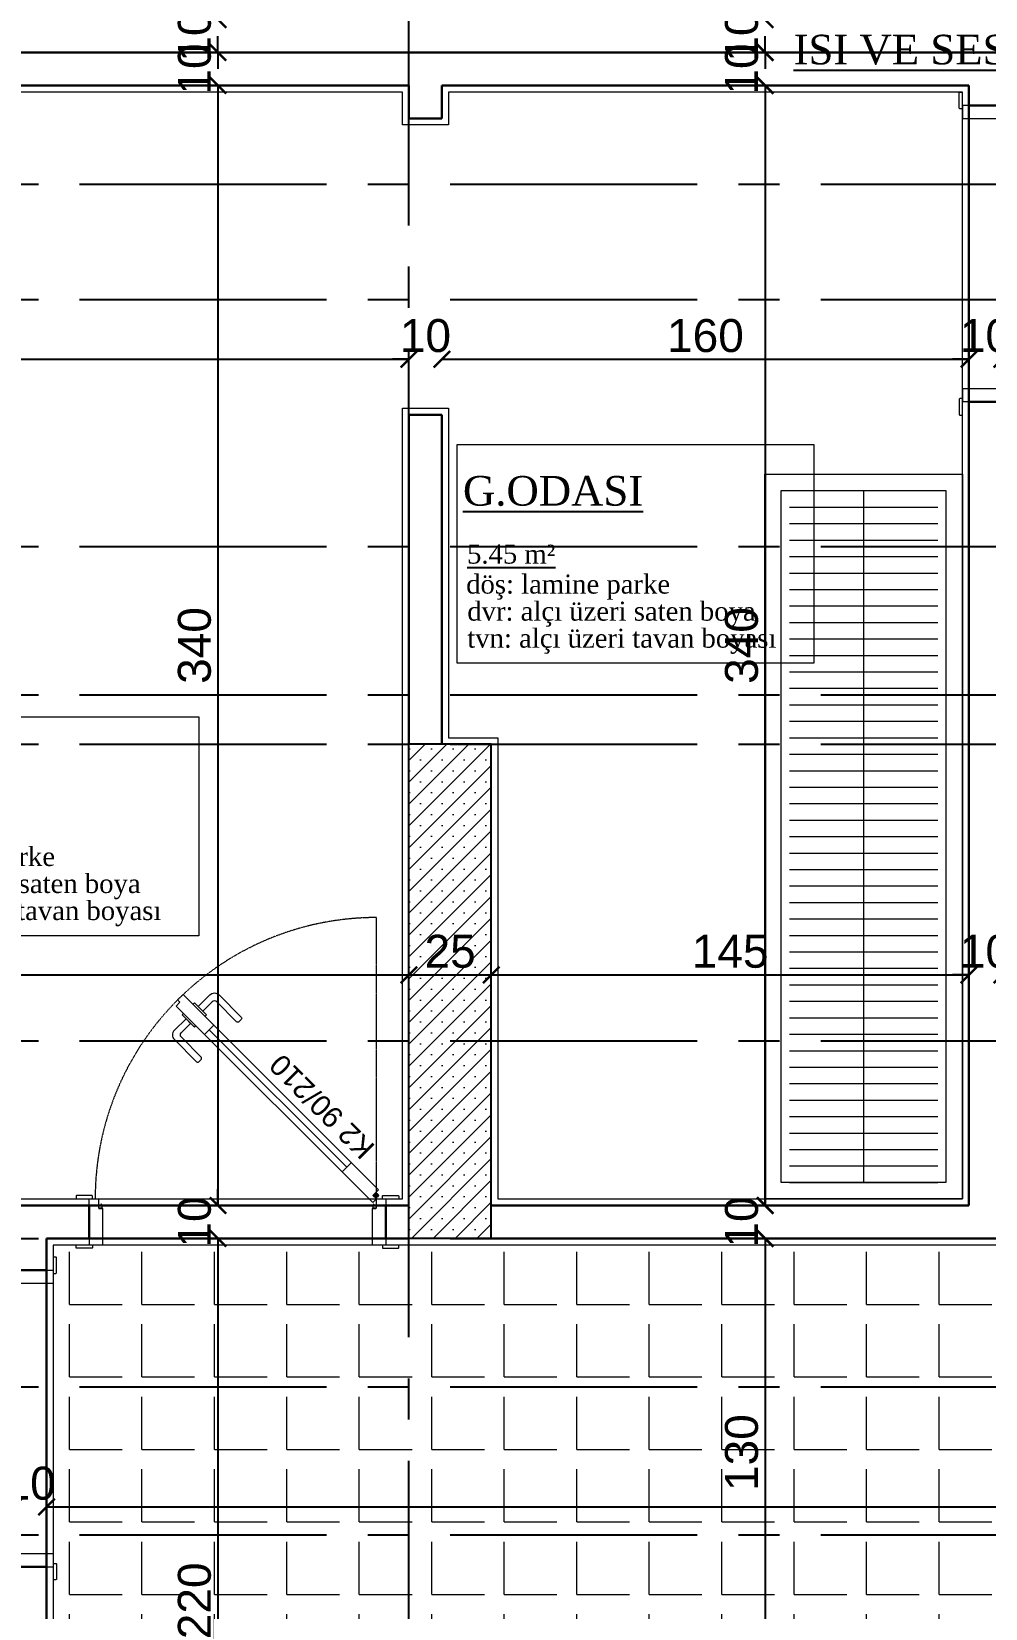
# Model space of a CAD drawing. Header units: millimetres. Extents: x 2778 to 13672, y 1832 to 5175.
# Drawn here: x 9066.6 to 9356.2, y 3182.9 to 3661.6 of the extents above; entities that cross this region are included whole.
import ezdxf

# ---------------------------------------------------------------- set-up
doc = ezdxf.new("R2010")
doc.units = ezdxf.units.MM
for name, pattern in [('CENTER2', [112.5, 75, -12.5, 12.5, -12.5]), ('DASHDOT2', [12.7, 6.35, -3.175, 0, -3.175]), ('DOTX2', [0.5, 0, -0.5])]:
    doc.linetypes.add(name, pattern=pattern)
for name, color, linetype in [('7-DCR-FRN', 8, 'Continuous'), ('Panel', 7, 'Continuous'), ('Yazi', 7, 'Continuous')]:
    doc.layers.add(name, color=color, linetype=linetype)
for name, color, linetype, lineweight in [('aks', 251, 'DASHDOT2', 35), ('duvar', 232, 'Continuous', 30), ('ince', 37, 'Continuous', 0), ('iz', 1, 'DOTX2', 20), ('kapı', 3, 'Continuous', 18), ('Kiris', 7, 'Continuous', 30), ('sıva iç', 21, 'Continuous', 0), ('yazı', 11, 'Continuous', 20), ('z - tarama', 251, 'Continuous', 18), ('ölçü dış', 192, 'Continuous', 20), ('ÖLÇÜ İÇ', 7, 'Continuous', 9)]:
    doc.layers.add(name, color=color, linetype=linetype, lineweight=lineweight)
doc.styles.get("Standard").update_dxf_attribs({"font": 'arial.ttf'})
doc.styles.add('Times roman', font='times.ttf')
doc.dimstyles.new('zulay iç ölçü', dxfattribs={"dimtxt": 10, "dimasz": 5, "dimexe": 0.18, "dimexo": 0, "dimgap": 2, "dimtad": 3, "dimdec": 0, "dimzin": 0, "dimdsep": 46, "dimtxsty": 'Standard', "dimblk": 'ARCHTICK', "dimcen": 0.09, "dimse1": 1, "dimse2": 1, "dimadec": 0, "dimazin": 0, "dimtfac": 1, "dimtdec": 0, "dimtix": 1, "dimtofl": 0, "dimtmove": 0, "dimatfit": 3, "dimldrblk": 'ARCHTICK', "dimfxl": 1, "dimtolj": 1, "dimtzin": 0, "dimarcsym": 0})

# ---------------------------------------------------------------- blocks, each defined once
blk = doc.blocks.new('IDE242Entity705')
at = {"layer": 'Panel', "linetype": 'Continuous', "lineweight": 5}
h = blk.add_hatch(dxfattribs=at)
h.set_pattern_fill('SACNCR', color=163, scale=50, style=0)
h.set_pattern_definition([(45, (0, 0), (-3.314563, 3.314563), []), (45, (3.3146, 0), (-3.314563, 3.314563), [0, -4.6875])])
h.paths.add_polyline_path([(525, 805), (525, 955), (550, 955), (550, 805)])
blk = doc.blocks.new('IDE242Entity706')
at = {"layer": 'Panel', "color": 164, "linetype": 'Continuous', "lineweight": -3}
blk.add_lwpolyline([(550, 805), (525, 805)], dxfattribs=at)
blk = doc.blocks.new('IDE242Entity707')
at = {"layer": 'Panel', "color": 164, "linetype": 'Continuous', "lineweight": -3}
blk.add_lwpolyline([(550, 805), (550, 955)], dxfattribs=at)
blk = doc.blocks.new('IDE242Entity708')
at = {"layer": 'Panel', "color": 164, "linetype": 'Continuous', "lineweight": -3}
blk.add_lwpolyline([(550, 955), (525, 955)], dxfattribs=at)
blk = doc.blocks.new('IDE242Entity709')
at = {"layer": 'Panel', "color": 164, "linetype": 'Continuous', "lineweight": -3}
blk.add_lwpolyline([(525, 805), (525, 955)], dxfattribs=at)
blk = doc.blocks.new('sadsfsfsf')
at = {"layer": 'ince'}
for p, q in [((0.7, 0), (-0.7, 0)), ((0, 0.7), (0, -0.7))]:
    blk.add_line(p, q, dxfattribs=at)
for radius in [0.6, 0.45]:
    blk.add_circle((0, 0), radius, dxfattribs=at)
blk = doc.blocks.new('eddeded')
at = {"layer": 'duvar'}
for p, q in [((-48.21, 54.38), (-38.21, 54.38)), ((-48.21, -35.62), (-38.21, -35.62))]:
    blk.add_line(p, q, dxfattribs=at)
at = {"layer": 'ince'}
blk.add_line((-26.6, -23.78), (15.13, 17.96), dxfattribs=at)
for points in [[(-50.21, 53.38), (-50.96, 53.38, -0.414214), (-51.21, 53.63), (-51.21, 58.13, -0.414214), (-50.96, 58.38), (-50.21, 58.38)], [(-36.21, 53.38), (-35.46, 53.38, 0.414214), (-35.21, 53.63), (-35.21, 58.13, 0.414214), (-35.46, 58.38), (-36.21, 58.38)], [(-50.21, -34.62), (-50.96, -34.62, 0.414214), (-51.21, -34.87), (-51.21, -39.37, 0.414214), (-50.96, -39.62), (-50.21, -39.62)], [(-36.21, -34.62), (-35.46, -34.62, -0.414214), (-35.21, -34.87), (-35.21, -39.37, -0.414214), (-35.46, -39.62), (-36.21, -39.62)]]:
    blk.add_lwpolyline(points, format="xyb", dxfattribs=at)
for points in [[(-39.11, 51.33), (-39.11, 50.38), (-37.81, 50.68), (-37.81, 50.81, -0.112206), (-37.91, 50.76), (-38.72, 50.57, -0.482314), (-39.02, 50.82), (-39.02, 51.24, -0.414214), (-38.77, 51.49), (-37.97, 51.49, -0.170049), (-37.81, 51.43), (-37.81, 51.58), (-38.86, 51.58, 0.414214)], [(17.08, 23.59), (18.49, 25), (14.96, 28.54, 0.414214), (12.13, 28.54), (5.41, 21.82, 0.414214), (5.41, 21.11), (6.12, 20.4, 0.414214), (6.83, 20.4), (12.84, 26.41, -0.414214), (14.25, 26.41)], [(20.76, 19.91), (22.17, 21.32), (25.71, 17.79, -0.414214), (25.71, 14.96), (18.99, 8.24, -0.414214), (18.28, 8.24), (17.58, 8.95, -0.414214), (17.58, 9.66), (23.59, 15.67, 0.414214), (23.59, 17.08)], [(-39.11, -31.62), (-39.11, -32.57, 0.414214), (-38.86, -32.82), (-37.81, -32.82), (-37.81, -32.67, -0.170049), (-37.97, -32.73), (-38.77, -32.73, -0.414214), (-39.02, -32.48), (-39.02, -32.06, -0.482314), (-38.72, -31.81), (-37.91, -32, -0.112206), (-37.81, -32.05), (-37.81, -31.92)]]:
    blk.add_lwpolyline(points, format="xyb", close=True, dxfattribs=at)
for points in [[(20.04, 25.7), (19.62, 26.12), (15.96, 22.47), (16.38, 22.04)], [(22.87, 22.87), (23.29, 22.44), (19.64, 18.79), (19.21, 19.21)]]:
    blk.add_lwpolyline(points, dxfattribs=at)
at = {"layer": 'iz', "ltscale": 0.1}
for p, q in [((-48.21, -35.62), (-48.21, 54.38)), ((-38.21, -35.62), (-38.21, 54.38)), ((-36.21, -32.82), (49.19, -32.82))]:
    blk.add_line(p, q, dxfattribs=at)
blk.add_arc((-36.22, -32.83), 85.41, 0.0042, 89.9958, dxfattribs=at)
at = {"layer": 'kapı'}
for p, q in [((13.72, 19.37), (16.54, 16.54)), ((-28.02, -22.36), (-25.19, -25.19))]:
    blk.add_line(p, q, dxfattribs=at)
for points in [[(-36.21, 54.38), (-36.21, 51.58), (-38.86, 51.58, 0.414214), (-39.11, 51.33), (-39.11, 50.38), (-50.21, 50.38), (-50.21, 54.38)], [(-50.21, -35.62), (-50.21, -31.62), (-39.11, -31.62), (-39.11, -32.57, 0.414214), (-38.86, -32.82), (-36.21, -32.82), (-36.21, -35.62), (-36.21, -35.62)]]:
    blk.add_lwpolyline(points, format="xyb", dxfattribs=at)
blk.add_lwpolyline([(-36.21, -32.82), (-35.15, -31.76), (-33.46, -33.46), (25.87, 25.87), (24.17, 27.57), (23.47, 26.86), (22.33, 27.99), (-37.35, -31.69), (-36.21, -32.82)], dxfattribs=at)
at = {"layer": 'sıva iç'}
for p, q in [((-48.21, 54.38), (-50.21, 54.38)), ((-38.21, 54.38), (-36.21, 54.38)), ((-48.21, -35.62), (-50.21, -35.62)), ((-36.21, -35.62), (-38.21, -35.62))]:
    blk.add_line(p, q, dxfattribs=at)
at = {"layer": 'ölçü dış'}
blk.add_line((-38.21, -35.62), (-48.21, -35.62), dxfattribs=at)
at = {"layer": 'ince', "rotation": 90}
blk.add_blockref('sadsfsfsf', (-35.15, -32.82), dxfattribs=at)
at = {"layer": 'yazı'}
blk.add_text('K2 90/210', height=6.328, rotation=45, dxfattribs=at).set_placement((-20.24, -32.71))
blk = doc.blocks.new('*U44')
at = {"layer": '7-DCR-FRN', "lineweight": 9}
blk.add_line((215, 30), (5, 30), dxfattribs=at)
for points in [[(220, 60), (220, 0), (0, 0), (0, 60)], [(215, 55), (215, 5), (5, 5), (5, 55)]]:
    blk.add_lwpolyline(points, close=True, dxfattribs=at)
for points in [[(5, 52.5), (5, 7.5)], [(5, 52.5), (5, 7.5)], [(5, 52.5), (5, 7.5)], [(10, 52.5), (10, 7.5)], [(10, 52.5), (10, 7.5)], [(15, 52.5), (15, 7.5)], [(15, 52.5), (15, 7.5)], [(20, 52.5), (20, 7.5)], [(20, 52.5), (20, 7.5)], [(25, 52.5), (25, 7.5)], [(25, 52.5), (25, 7.5)], [(30, 52.5), (30, 7.5)], [(30, 52.5), (30, 7.5)], [(35, 52.5), (35, 7.5)], [(35, 52.5), (35, 7.5)], [(40, 52.5), (40, 7.5)], [(40, 52.5), (40, 7.5)], [(45, 52.5), (45, 7.5)], [(45, 52.5), (45, 7.5)], [(50, 52.5), (50, 7.5)], [(50, 52.5), (50, 7.5)], [(55, 52.5), (55, 7.5)], [(60, 52.5), (60, 7.5)], [(65, 52.5), (65, 7.5)], [(70, 52.5), (70, 7.5)], [(75, 52.5), (75, 7.5)], [(80, 52.5), (80, 7.5)], [(85, 52.5), (85, 7.5)], [(90, 52.5), (90, 7.5)], [(95, 52.5), (95, 7.5)], [(100, 52.5), (100, 7.5)], [(105, 52.5), (105, 7.5)], [(110, 52.5), (110, 7.5)], [(115, 52.5), (115, 7.5)], [(120, 52.5), (120, 7.5)], [(125, 52.5), (125, 7.5)], [(130, 52.5), (130, 7.5)], [(135, 52.5), (135, 7.5)], [(140, 52.5), (140, 7.5)], [(145, 52.5), (145, 7.5)], [(150, 52.5), (150, 7.5)], [(155, 52.5), (155, 7.5)], [(160, 52.5), (160, 7.5)], [(165, 52.5), (165, 7.5)], [(170, 52.5), (170, 7.5)], [(175, 52.5), (175, 7.5)], [(180, 52.5), (180, 7.5)], [(185, 52.5), (185, 7.5)], [(190, 52.5), (190, 7.5)], [(195, 52.5), (195, 7.5)], [(200, 52.5), (200, 7.5)], [(205, 52.5), (205, 7.5)], [(210, 52.5), (210, 7.5)], [(215, 52.5), (215, 7.5)], [(220, 52.5), (220, 7.5)]]:
    blk.add_lwpolyline(points, dxfattribs=at)
blk = doc.blocks.new('_ArchTick')
at = {"color": 0, "linetype": 'ByBlock', "const_width": 0.15}
blk.add_lwpolyline([(-0.5, -0.5), (0.5, 0.5)], dxfattribs=at)
blk = doc.blocks.new('*D2780')
at = {"layer": 'Defpoints', "color": 0, "transparency": 16777216}
for p in [(9289.28, 3655.23), (9289.28, 3645.23), (9289.28, 3645.23)]:
    blk.add_point(p, dxfattribs=at)
at = {"layer": 'ÖLÇÜ İÇ', "color": 0, "lineweight": -2, "transparency": 16777216}
for p, q in [((9289.28, 3655.23), (9289.28, 3660.23)), ((9289.28, 3645.23), (9289.28, 3640.23))]:
    blk.add_line(p, q, dxfattribs=at)
at = {"layer": 'ÖLÇÜ İÇ', "color": 0, "lineweight": -2, "transparency": 16777216, "xscale": 5, "yscale": 5, "zscale": 5}
for p, rotation in [((9289.28, 3655.23), 270), ((9289.28, 3645.23), 90)]:
    blk.add_blockref('_ArchTick', p, dxfattribs=dict(at, rotation=rotation))
at = {"layer": 'ÖLÇÜ İÇ', "color": 0, "transparency": 16777216, "insert": (9282.17, 3650.23), "char_height": 10, "attachment_point": 5, "rotation": 90}
blk.add_mtext('\\A1;10', dxfattribs=at)
blk = doc.blocks.new('*D2781')
at = {"layer": 'Defpoints', "color": 0, "transparency": 16777216}
for p in [(9289.28, 3645.23), (9289.28, 3305.23), (9289.28, 3305.23)]:
    blk.add_point(p, dxfattribs=at)
at = {"layer": 'ÖLÇÜ İÇ', "color": 0, "lineweight": -2, "transparency": 16777216}
blk.add_line((9289.28, 3645.23), (9289.28, 3305.23), dxfattribs=at)
at = {"layer": 'ÖLÇÜ İÇ', "color": 0, "lineweight": -2, "transparency": 16777216, "xscale": 5, "yscale": 5, "zscale": 5}
for p, rotation in [((9289.28, 3645.23), 90), ((9289.28, 3305.23), 270)]:
    blk.add_blockref('_ArchTick', p, dxfattribs=dict(at, rotation=rotation))
at = {"layer": 'ÖLÇÜ İÇ', "color": 0, "transparency": 16777216, "insert": (9282.17, 3475.23), "char_height": 10, "attachment_point": 5, "rotation": 90}
blk.add_mtext('\\A1;340', dxfattribs=at)
blk = doc.blocks.new('*D2782')
at = {"layer": 'Defpoints', "color": 0, "transparency": 16777216}
for p in [(9289.28, 3305.23), (9289.28, 3295.23), (9289.28, 3295.23)]:
    blk.add_point(p, dxfattribs=at)
at = {"layer": 'ÖLÇÜ İÇ', "color": 0, "lineweight": -2, "transparency": 16777216}
for p, q in [((9289.28, 3305.23), (9289.28, 3310.23)), ((9289.28, 3295.23), (9289.28, 3290.23))]:
    blk.add_line(p, q, dxfattribs=at)
at = {"layer": 'ÖLÇÜ İÇ', "color": 0, "lineweight": -2, "transparency": 16777216, "xscale": 5, "yscale": 5, "zscale": 5}
for p, rotation in [((9289.28, 3305.23), 270), ((9289.28, 3295.23), 90)]:
    blk.add_blockref('_ArchTick', p, dxfattribs=dict(at, rotation=rotation))
at = {"layer": 'ÖLÇÜ İÇ', "color": 0, "transparency": 16777216, "insert": (9282.17, 3300.23), "char_height": 10, "attachment_point": 5, "rotation": 90}
blk.add_mtext('\\A1;10', dxfattribs=at)
blk = doc.blocks.new('*D2783')
at = {"layer": 'Defpoints', "color": 0, "transparency": 16777216}
for p in [(9289.28, 3295.23), (9289.28, 3165.23), (9289.28, 3165.23)]:
    blk.add_point(p, dxfattribs=at)
at = {"layer": 'ÖLÇÜ İÇ', "color": 0, "lineweight": -2, "transparency": 16777216}
blk.add_line((9289.28, 3295.23), (9289.28, 3165.23), dxfattribs=at)
at = {"layer": 'ÖLÇÜ İÇ', "color": 0, "lineweight": -2, "transparency": 16777216, "xscale": 5, "yscale": 5, "zscale": 5}
for p, rotation in [((9289.28, 3295.23), 90), ((9289.28, 3165.23), 270)]:
    blk.add_blockref('_ArchTick', p, dxfattribs=dict(at, rotation=rotation))
at = {"layer": 'ÖLÇÜ İÇ', "color": 0, "transparency": 16777216, "insert": (9282.17, 3230.23), "char_height": 10, "attachment_point": 5, "rotation": 90}
blk.add_mtext('\\A1;130', dxfattribs=at)
blk = doc.blocks.new('*D2789')
at = {"layer": 'Defpoints', "color": 0, "transparency": 16777216}
for p in [(9123.79, 3655.23), (9123.2, 3645.23), (9123.79, 3645.23)]:
    blk.add_point(p, dxfattribs=at)
at = {"layer": 'ÖLÇÜ İÇ', "color": 0, "lineweight": -2, "transparency": 16777216}
for p, q in [((9123.2, 3655.23), (9123.2, 3660.23)), ((9123.2, 3645.23), (9123.2, 3640.23))]:
    blk.add_line(p, q, dxfattribs=at)
at = {"layer": 'ÖLÇÜ İÇ', "color": 0, "lineweight": -2, "transparency": 16777216, "xscale": 5, "yscale": 5, "zscale": 5}
for p, rotation in [((9123.2, 3655.23), 270), ((9123.2, 3645.23), 90)]:
    blk.add_blockref('_ArchTick', p, dxfattribs=dict(at, rotation=rotation))
at = {"layer": 'ÖLÇÜ İÇ', "color": 0, "transparency": 16777216, "insert": (9116.09, 3650.23), "char_height": 10, "attachment_point": 5, "rotation": 90}
blk.add_mtext('\\A1;10', dxfattribs=at)
blk = doc.blocks.new('*D2790')
at = {"layer": 'Defpoints', "color": 0, "transparency": 16777216}
for p in [(9123.79, 3645.23), (9123.2, 3305.23), (9123.2, 3305.23)]:
    blk.add_point(p, dxfattribs=at)
at = {"layer": 'ÖLÇÜ İÇ', "color": 0, "lineweight": -2, "transparency": 16777216}
blk.add_line((9123.2, 3645.23), (9123.2, 3305.23), dxfattribs=at)
at = {"layer": 'ÖLÇÜ İÇ', "color": 0, "lineweight": -2, "transparency": 16777216, "xscale": 5, "yscale": 5, "zscale": 5}
for p, rotation in [((9123.2, 3645.23), 90), ((9123.2, 3305.23), 270)]:
    blk.add_blockref('_ArchTick', p, dxfattribs=dict(at, rotation=rotation))
at = {"layer": 'ÖLÇÜ İÇ', "color": 0, "transparency": 16777216, "insert": (9116.09, 3475.23), "char_height": 10, "attachment_point": 5, "rotation": 90}
blk.add_mtext('\\A1;340', dxfattribs=at)
blk = doc.blocks.new('*D2791')
at = {"layer": 'Defpoints', "color": 0, "transparency": 16777216}
for p in [(9123.2, 3305.23), (9123.2, 3295.23), (9123.2, 3295.23)]:
    blk.add_point(p, dxfattribs=at)
at = {"layer": 'ÖLÇÜ İÇ', "color": 0, "lineweight": -2, "transparency": 16777216}
for p, q in [((9123.2, 3305.23), (9123.2, 3310.23)), ((9123.2, 3295.23), (9123.2, 3290.23))]:
    blk.add_line(p, q, dxfattribs=at)
at = {"layer": 'ÖLÇÜ İÇ', "color": 0, "lineweight": -2, "transparency": 16777216, "xscale": 5, "yscale": 5, "zscale": 5}
for p, rotation in [((9123.2, 3305.23), 270), ((9123.2, 3295.23), 90)]:
    blk.add_blockref('_ArchTick', p, dxfattribs=dict(at, rotation=rotation))
at = {"layer": 'ÖLÇÜ İÇ', "color": 0, "transparency": 16777216, "insert": (9116.09, 3300.23), "char_height": 10, "attachment_point": 5, "rotation": 90}
blk.add_mtext('\\A1;10', dxfattribs=at)
blk = doc.blocks.new('*D2792')
at = {"layer": 'Defpoints', "color": 0, "transparency": 16777216}
for p in [(9123.2, 3295.23), (9123.2, 3075.23), (9123.2, 3075.23)]:
    blk.add_point(p, dxfattribs=at)
at = {"layer": 'ÖLÇÜ İÇ', "color": 0, "lineweight": -2, "transparency": 16777216}
blk.add_line((9123.2, 3295.23), (9123.2, 3075.23), dxfattribs=at)
at = {"layer": 'ÖLÇÜ İÇ', "color": 0, "lineweight": -2, "transparency": 16777216, "xscale": 5, "yscale": 5, "zscale": 5}
for p, rotation in [((9123.2, 3295.23), 90), ((9123.2, 3075.23), 270)]:
    blk.add_blockref('_ArchTick', p, dxfattribs=dict(at, rotation=rotation))
at = {"layer": 'ÖLÇÜ İÇ', "color": 0, "transparency": 16777216, "insert": (9116.09, 3185.23), "char_height": 10, "attachment_point": 5, "rotation": 90}
blk.add_mtext('\\A1;220', dxfattribs=at)
blk = doc.blocks.new('*D2804')
at = {"layer": 'Defpoints', "color": 0, "transparency": 16777216}
for p in [(8676.17, 3562.14), (9181.17, 3562.14), (9181.17, 3545.23)]:
    blk.add_point(p, dxfattribs=at)
at = {"layer": 'ÖLÇÜ İÇ', "color": 0, "lineweight": -2, "transparency": 16777216}
blk.add_line((8676.17, 3562.14), (9181.17, 3562.14), dxfattribs=at)
at = {"layer": 'ÖLÇÜ İÇ', "color": 0, "lineweight": -2, "transparency": 16777216, "xscale": 5, "yscale": 5, "zscale": 5, "rotation": 180}
blk.add_blockref('_ArchTick', (8676.17, 3562.14), dxfattribs=at)
at = {"layer": 'ÖLÇÜ İÇ', "color": 0, "lineweight": -2, "transparency": 16777216, "xscale": 5, "yscale": 5, "zscale": 5}
blk.add_blockref('_ArchTick', (9181.17, 3562.14), dxfattribs=at)
at = {"layer": 'ÖLÇÜ İÇ', "color": 0, "transparency": 16777216, "insert": (8928.67, 3569.24), "char_height": 10, "attachment_point": 5}
blk.add_mtext('\\A1;505', dxfattribs=at)
blk = doc.blocks.new('*D2805')
at = {"layer": 'Defpoints', "color": 0, "transparency": 16777216}
for p in [(9191.17, 3562.14), (9181.17, 3545.23), (9191.17, 3545.23)]:
    blk.add_point(p, dxfattribs=at)
at = {"layer": 'ÖLÇÜ İÇ', "color": 0, "lineweight": -2, "transparency": 16777216}
for p, q in [((9181.17, 3562.14), (9176.17, 3562.14)), ((9191.17, 3562.14), (9196.17, 3562.14))]:
    blk.add_line(p, q, dxfattribs=at)
at = {"layer": 'ÖLÇÜ İÇ', "color": 0, "lineweight": -2, "transparency": 16777216, "xscale": 5, "yscale": 5, "zscale": 5}
blk.add_blockref('_ArchTick', (9181.17, 3562.14), dxfattribs=at)
at = {"layer": 'ÖLÇÜ İÇ', "color": 0, "lineweight": -2, "transparency": 16777216, "xscale": 5, "yscale": 5, "zscale": 5, "rotation": 180}
blk.add_blockref('_ArchTick', (9191.17, 3562.14), dxfattribs=at)
at = {"layer": 'ÖLÇÜ İÇ', "color": 0, "transparency": 16777216, "insert": (9186.17, 3569.24), "char_height": 10, "attachment_point": 5}
blk.add_mtext('\\A1;10', dxfattribs=at)
blk = doc.blocks.new('*D2806')
at = {"layer": 'Defpoints', "color": 0, "transparency": 16777216}
for p in [(9351.17, 3562.14), (9351.17, 3562.14), (9191.17, 3545.23)]:
    blk.add_point(p, dxfattribs=at)
at = {"layer": 'ÖLÇÜ İÇ', "color": 0, "lineweight": -2, "transparency": 16777216}
blk.add_line((9191.17, 3562.14), (9351.17, 3562.14), dxfattribs=at)
at = {"layer": 'ÖLÇÜ İÇ', "color": 0, "lineweight": -2, "transparency": 16777216, "xscale": 5, "yscale": 5, "zscale": 5, "rotation": 180}
blk.add_blockref('_ArchTick', (9191.17, 3562.14), dxfattribs=at)
at = {"layer": 'ÖLÇÜ İÇ', "color": 0, "lineweight": -2, "transparency": 16777216, "xscale": 5, "yscale": 5, "zscale": 5}
blk.add_blockref('_ArchTick', (9351.17, 3562.14), dxfattribs=at)
at = {"layer": 'ÖLÇÜ İÇ', "color": 0, "transparency": 16777216, "insert": (9271.17, 3569.24), "char_height": 10, "attachment_point": 5}
blk.add_mtext('\\A1;160', dxfattribs=at)
blk = doc.blocks.new('*D2807')
at = {"layer": 'Defpoints', "color": 0, "transparency": 16777216}
for p in [(9351.17, 3562.14), (9361.17, 3562.14), (9361.17, 3562.14)]:
    blk.add_point(p, dxfattribs=at)
at = {"layer": 'ÖLÇÜ İÇ', "color": 0, "lineweight": -2, "transparency": 16777216}
for p, q in [((9351.17, 3562.14), (9346.17, 3562.14)), ((9361.17, 3562.14), (9366.17, 3562.14))]:
    blk.add_line(p, q, dxfattribs=at)
at = {"layer": 'ÖLÇÜ İÇ', "color": 0, "lineweight": -2, "transparency": 16777216, "xscale": 5, "yscale": 5, "zscale": 5}
blk.add_blockref('_ArchTick', (9351.17, 3562.14), dxfattribs=at)
at = {"layer": 'ÖLÇÜ İÇ', "color": 0, "lineweight": -2, "transparency": 16777216, "xscale": 5, "yscale": 5, "zscale": 5, "rotation": 180}
blk.add_blockref('_ArchTick', (9361.17, 3562.14), dxfattribs=at)
at = {"layer": 'ÖLÇÜ İÇ', "color": 0, "transparency": 16777216, "insert": (9356.17, 3569.24), "char_height": 10, "attachment_point": 5}
blk.add_mtext('\\A1;10', dxfattribs=at)
blk = doc.blocks.new('*D2822')
at = {"layer": 'Defpoints', "color": 0, "transparency": 16777216}
for p in [(8676.17, 3375.23), (9181.17, 3375.23), (9181.17, 3375.23)]:
    blk.add_point(p, dxfattribs=at)
at = {"layer": 'ÖLÇÜ İÇ', "color": 0, "lineweight": -2, "transparency": 16777216}
blk.add_line((8676.17, 3375.23), (9181.17, 3375.23), dxfattribs=at)
at = {"layer": 'ÖLÇÜ İÇ', "color": 0, "lineweight": -2, "transparency": 16777216, "xscale": 5, "yscale": 5, "zscale": 5, "rotation": 180}
blk.add_blockref('_ArchTick', (8676.17, 3375.23), dxfattribs=at)
at = {"layer": 'ÖLÇÜ İÇ', "color": 0, "lineweight": -2, "transparency": 16777216, "xscale": 5, "yscale": 5, "zscale": 5}
blk.add_blockref('_ArchTick', (9181.17, 3375.23), dxfattribs=at)
at = {"layer": 'ÖLÇÜ İÇ', "color": 0, "transparency": 16777216, "insert": (8928.67, 3382.34), "char_height": 10, "attachment_point": 5}
blk.add_mtext('\\A1;505', dxfattribs=at)
blk = doc.blocks.new('*D2823')
at = {"layer": 'Defpoints', "color": 0, "transparency": 16777216}
for p in [(9181.17, 3375.23), (9206.17, 3375.23), (9206.17, 3375.23)]:
    blk.add_point(p, dxfattribs=at)
at = {"layer": 'ÖLÇÜ İÇ', "color": 0, "lineweight": -2, "transparency": 16777216}
blk.add_line((9181.17, 3375.23), (9206.17, 3375.23), dxfattribs=at)
at = {"layer": 'ÖLÇÜ İÇ', "color": 0, "lineweight": -2, "transparency": 16777216, "xscale": 5, "yscale": 5, "zscale": 5, "rotation": 180}
blk.add_blockref('_ArchTick', (9181.17, 3375.23), dxfattribs=at)
at = {"layer": 'ÖLÇÜ İÇ', "color": 0, "lineweight": -2, "transparency": 16777216, "xscale": 5, "yscale": 5, "zscale": 5}
blk.add_blockref('_ArchTick', (9206.17, 3375.23), dxfattribs=at)
at = {"layer": 'ÖLÇÜ İÇ', "color": 0, "transparency": 16777216, "insert": (9193.67, 3382.34), "char_height": 10, "attachment_point": 5}
blk.add_mtext('\\A1;25', dxfattribs=at)
blk = doc.blocks.new('*D2824')
at = {"layer": 'Defpoints', "color": 0, "transparency": 16777216}
for p in [(9206.17, 3375.23), (9351.17, 3375.23), (9351.17, 3375.23)]:
    blk.add_point(p, dxfattribs=at)
at = {"layer": 'ÖLÇÜ İÇ', "color": 0, "lineweight": -2, "transparency": 16777216}
blk.add_line((9206.17, 3375.23), (9351.17, 3375.23), dxfattribs=at)
at = {"layer": 'ÖLÇÜ İÇ', "color": 0, "lineweight": -2, "transparency": 16777216, "xscale": 5, "yscale": 5, "zscale": 5, "rotation": 180}
blk.add_blockref('_ArchTick', (9206.17, 3375.23), dxfattribs=at)
at = {"layer": 'ÖLÇÜ İÇ', "color": 0, "lineweight": -2, "transparency": 16777216, "xscale": 5, "yscale": 5, "zscale": 5}
blk.add_blockref('_ArchTick', (9351.17, 3375.23), dxfattribs=at)
at = {"layer": 'ÖLÇÜ İÇ', "color": 0, "transparency": 16777216, "insert": (9278.67, 3382.34), "char_height": 10, "attachment_point": 5}
blk.add_mtext('\\A1;145', dxfattribs=at)
blk = doc.blocks.new('*D2825')
at = {"layer": 'Defpoints', "color": 0, "transparency": 16777216}
for p in [(9351.17, 3375.23), (9361.17, 3375.23), (9361.17, 3375.23)]:
    blk.add_point(p, dxfattribs=at)
at = {"layer": 'ÖLÇÜ İÇ', "color": 0, "lineweight": -2, "transparency": 16777216}
for p, q in [((9351.17, 3375.23), (9346.17, 3375.23)), ((9361.17, 3375.23), (9366.17, 3375.23))]:
    blk.add_line(p, q, dxfattribs=at)
at = {"layer": 'ÖLÇÜ İÇ', "color": 0, "lineweight": -2, "transparency": 16777216, "xscale": 5, "yscale": 5, "zscale": 5}
blk.add_blockref('_ArchTick', (9351.17, 3375.23), dxfattribs=at)
at = {"layer": 'ÖLÇÜ İÇ', "color": 0, "lineweight": -2, "transparency": 16777216, "xscale": 5, "yscale": 5, "zscale": 5, "rotation": 180}
blk.add_blockref('_ArchTick', (9361.17, 3375.23), dxfattribs=at)
at = {"layer": 'ÖLÇÜ İÇ', "color": 0, "transparency": 16777216, "insert": (9356.17, 3382.34), "char_height": 10, "attachment_point": 5}
blk.add_mtext('\\A1;10', dxfattribs=at)
blk = doc.blocks.new('*D2836')
at = {"layer": 'Defpoints', "color": 0, "transparency": 16777216}
for p in [(9061.17, 3213.76), (9071.17, 3213.76), (9071.17, 3213.76)]:
    blk.add_point(p, dxfattribs=at)
at = {"layer": 'ÖLÇÜ İÇ', "color": 0, "lineweight": -2, "transparency": 16777216}
for p, q in [((9061.17, 3213.76), (9056.17, 3213.76)), ((9071.17, 3213.76), (9076.17, 3213.76))]:
    blk.add_line(p, q, dxfattribs=at)
at = {"layer": 'ÖLÇÜ İÇ', "color": 0, "lineweight": -2, "transparency": 16777216, "xscale": 5, "yscale": 5, "zscale": 5}
blk.add_blockref('_ArchTick', (9061.17, 3213.76), dxfattribs=at)
at = {"layer": 'ÖLÇÜ İÇ', "color": 0, "lineweight": -2, "transparency": 16777216, "xscale": 5, "yscale": 5, "zscale": 5, "rotation": 180}
blk.add_blockref('_ArchTick', (9071.17, 3213.76), dxfattribs=at)
at = {"layer": 'ÖLÇÜ İÇ', "color": 0, "transparency": 16777216, "insert": (9066.17, 3220.87), "char_height": 10, "attachment_point": 5}
blk.add_mtext('\\A1;10', dxfattribs=at)
blk = doc.blocks.new('*D2837')
at = {"layer": 'Defpoints', "color": 0, "transparency": 16777216}
for p in [(9071.17, 3213.76), (10096.17, 3213.76), (10096.17, 3213.76)]:
    blk.add_point(p, dxfattribs=at)
at = {"layer": 'ÖLÇÜ İÇ', "color": 0, "lineweight": -2, "transparency": 16777216}
blk.add_line((9071.17, 3213.76), (10096.17, 3213.76), dxfattribs=at)
at = {"layer": 'ÖLÇÜ İÇ', "color": 0, "lineweight": -2, "transparency": 16777216, "xscale": 5, "yscale": 5, "zscale": 5, "rotation": 180}
blk.add_blockref('_ArchTick', (9071.17, 3213.76), dxfattribs=at)
at = {"layer": 'ÖLÇÜ İÇ', "color": 0, "lineweight": -2, "transparency": 16777216, "xscale": 5, "yscale": 5, "zscale": 5}
blk.add_blockref('_ArchTick', (10096.17, 3213.76), dxfattribs=at)
at = {"layer": 'ÖLÇÜ İÇ', "color": 0, "transparency": 16777216, "insert": (9583.67, 3220.87), "char_height": 10, "attachment_point": 5}
blk.add_mtext('\\A1;1025', dxfattribs=at)
blk = doc.blocks.new('*D2937')
at = {"layer": 'Defpoints', "color": 0, "transparency": 16777216}
for p in [(9289.28, 3665.23), (9289.28, 3665.23), (9289.28, 3655.23)]:
    blk.add_point(p, dxfattribs=at)
at = {"layer": 'ÖLÇÜ İÇ', "color": 0, "lineweight": -2, "transparency": 16777216}
for p, q in [((9289.28, 3665.23), (9289.28, 3670.23)), ((9289.28, 3655.23), (9289.28, 3650.23))]:
    blk.add_line(p, q, dxfattribs=at)
at = {"layer": 'ÖLÇÜ İÇ', "color": 0, "lineweight": -2, "transparency": 16777216, "xscale": 5, "yscale": 5, "zscale": 5}
for p, rotation in [((9289.28, 3665.23), 270), ((9289.28, 3655.23), 90)]:
    blk.add_blockref('_ArchTick', p, dxfattribs=dict(at, rotation=rotation))
at = {"layer": 'ÖLÇÜ İÇ', "color": 0, "transparency": 16777216, "insert": (9282.17, 3660.23), "char_height": 10, "attachment_point": 5, "rotation": 90}
blk.add_mtext('\\A1;10', dxfattribs=at)
blk = doc.blocks.new('*D2946')
at = {"layer": 'Defpoints', "color": 0, "transparency": 16777216}
for p in [(9123.2, 3665.23), (9123.79, 3665.23), (9123.79, 3655.23)]:
    blk.add_point(p, dxfattribs=at)
at = {"layer": 'ÖLÇÜ İÇ', "color": 0, "lineweight": -2, "transparency": 16777216}
for p, q in [((9123.2, 3665.23), (9123.2, 3670.23)), ((9123.2, 3655.23), (9123.2, 3650.23))]:
    blk.add_line(p, q, dxfattribs=at)
at = {"layer": 'ÖLÇÜ İÇ', "color": 0, "lineweight": -2, "transparency": 16777216, "xscale": 5, "yscale": 5, "zscale": 5}
for p, rotation in [((9123.2, 3665.23), 270), ((9123.2, 3655.23), 90)]:
    blk.add_blockref('_ArchTick', p, dxfattribs=dict(at, rotation=rotation))
at = {"layer": 'ÖLÇÜ İÇ', "color": 0, "transparency": 16777216, "insert": (9116.09, 3660.23), "char_height": 10, "attachment_point": 5, "rotation": 90}
blk.add_mtext('\\A1;10', dxfattribs=at)

msp = doc.modelspace()

# ---------------------------------------------------------------- hatches: boundary and pattern name
at = {"layer": 'z - tarama', "true_color": 0xffffff}
h = msp.add_hatch(dxfattribs=at)
h.set_pattern_fill('ANGLE', scale=80, style=0)
h.set_pattern_definition([(0, (-1051519.92, 409725.164), (0, 22), [16, -6]), (90, (-1051519.92, 409725.164), (-22, 1e-15), [16, -6])])
h.paths.add_polyline_path([(9181.17, 3205.23), (9073.17, 3205.23), (9073.17, 3196.6), (9074.17, 3196.6), (9074.17, 3191.6), (9073.17, 3191.6), (9073.17, 3077.23), (9095.51, 3077.23), (9095.51, 3078.23), (9100.51, 3078.23), (9100.51, 3077.23), (9103.51, 3077.23), (9181.17, 3077.23)])
h.paths.add_polyline_path([(9181.17, 3250.23), (9073.17, 3250.23), (9073.17, 3205.23), (9181.17, 3205.23)])
h.paths.add_polyline_path([(9181.17, 3293.23), (9178.11, 3293.23), (9178.11, 3292.23), (9173.11, 3292.23), (9173.11, 3293.23), (9170.11, 3293.23), (9085.11, 3293.23), (9085.11, 3292.23), (9080.11, 3292.23), (9080.11, 3293.23), (9073.17, 3293.23), (9073.17, 3289.6), (9074.17, 3289.6), (9074.17, 3284.6), (9073.17, 3284.6), (9073.17, 3281.6), (9073.17, 3250.23), (9181.17, 3250.23)])
h.paths.add_polyline_path([(9506.17, 3293.23), (9468.59, 3293.23), (9468.59, 3292.23), (9463.59, 3292.23), (9463.59, 3293.23), (9460.59, 3293.23), (9375.59, 3293.23), (9375.59, 3292.23), (9370.59, 3292.23), (9370.59, 3293.23), (9181.17, 3293.23), (9181.17, 3250.23), (9506.17, 3250.23)])
h.paths.add_polyline_path([(9506.17, 3250.23), (9181.17, 3250.23), (9181.17, 3205.23), (9506.17, 3205.23)])
h.paths.add_polyline_path([(9506.17, 3205.23), (9181.17, 3205.23), (9181.17, 3075.23), (9196.17, 3075.23), (9196.17, 3165.23), (9506.17, 3165.23)])
h.paths.add_polyline_path([(9193.26, 3078.23), (9188.51, 3078.23), (9188.51, 3077.98, -0.414214), (9188.76, 3078.23), (9193.51, 3078.23), (9193.51, 3077.98, 0.414214)], flags=16)
h.paths.add_polyline_path([(9611.17, 3205.23), (9506.17, 3205.23), (9506.17, 3167.23), (9543.06, 3167.23), (9543.06, 3168.23), (9548.06, 3168.23), (9548.06, 3167.23), (9551.06, 3167.23), (9611.17, 3167.23)])
h.paths.add_polyline_path([(9611.17, 3250.23), (9506.17, 3250.23), (9506.17, 3205.23), (9611.17, 3205.23)])
h.paths.add_polyline_path([(9611.17, 3293.23), (9506.17, 3293.23), (9506.17, 3250.23), (9611.17, 3250.23)])
h.paths.add_polyline_path([(9656.17, 3293.23), (9611.17, 3293.23), (9611.17, 3250.23), (9656.17, 3250.23)])
h.paths.add_polyline_path([(9656.17, 3250.23), (9611.17, 3250.23), (9611.17, 3205.23), (9656.17, 3205.23)])
h.paths.add_polyline_path([(9656.17, 3205.23), (9611.17, 3205.23), (9611.17, 3167.23), (9636.06, 3167.23), (9636.06, 3168.23), (9641.06, 3168.23), (9641.06, 3167.23), (9656.17, 3167.23)])
h.paths.add_polyline_path([(10094.17, 3205.23), (9656.17, 3205.23), (9656.17, 3167.23), (9681.71, 3167.23), (9681.71, 3168.23), (9686.71, 3168.23), (9686.71, 3167.23), (9689.71, 3167.23), (9774.71, 3167.23), (9774.71, 3168.23), (9779.71, 3168.23), (9779.71, 3167.23), (10094.17, 3167.23)])
h.paths.add_polyline_path([(9945.31, 3250.23), (9656.17, 3250.23), (9656.17, 3205.23), (10094.17, 3205.23), (10094.17, 3248.23), (10089.17, 3248.23), (10089.17, 3250.23), (10055.07, 3250.23), (10055.07, 3210.98), (9945.31, 3210.98)])
h.paths.add_polyline_path([(9945.31, 3276.65), (10055.07, 3276.65), (10055.07, 3250.23), (10089.17, 3250.23), (10089.17, 3295.23), (9943.17, 3295.23), (9943.17, 3293.23), (9903.17, 3293.23), (9875.15, 3293.23), (9875.15, 3292.23), (9870.15, 3292.23), (9870.15, 3293.23), (9867.15, 3293.23), (9782.15, 3293.23), (9782.15, 3292.23), (9777.15, 3292.23), (9777.15, 3293.23), (9760.23, 3293.23), (9760.23, 3292.23), (9755.23, 3292.23), (9755.23, 3293.23), (9752.23, 3293.23), (9667.23, 3293.23), (9667.23, 3292.23), (9662.23, 3292.23), (9662.23, 3293.23), (9656.17, 3293.23), (9656.17, 3250.23), (9945.31, 3250.23)])
h.paths.add_polyline_path([(10089.17, 3355.23), (9943.17, 3355.23), (9943.17, 3295.23), (10089.17, 3295.23)])
h.paths.add_polyline_path([(10089.17, 3445.23), (9943.17, 3445.23), (9943.17, 3355.23), (10089.17, 3355.23)])
h.paths.add_polyline_path([(10089.17, 3460.23), (9943.17, 3460.23), (9943.17, 3445.23), (10089.17, 3445.23)])
h.paths.add_polyline_path([(10089.17, 3505.23), (9943.17, 3505.23), (9943.17, 3460.23), (10089.17, 3460.23)])
h.paths.add_polyline_path([(10094.17, 3643.23), (9943.17, 3643.23), (9943.17, 3505.23), (10089.17, 3505.23), (10089.17, 3507.23), (10094.17, 3507.23)])

# ---------------------------------------------------------------- linework, layer by layer
at = {"layer": 'aks', "color": 251, "linetype": 'CENTER2', "lineweight": -3}
for points in [[(9181.17, 2140.23), (9181.17, 5100.23)], [(8406.17, 3615.23), (13636.17, 3615.23)], [(8406.17, 3580.23), (13636.17, 3580.23)], [(8406.17, 3505.23), (13636.17, 3505.23)], [(8406.17, 3460.23), (13636.17, 3460.23)], [(8406.17, 3445.23), (13636.17, 3445.23)], [(8406.17, 3355.23), (13636.17, 3355.23)], [(8406.17, 3295.23), (13636.17, 3295.23)], [(8406.17, 3250.23), (13636.17, 3250.23)], [(8406.17, 3205.23), (13636.17, 3205.23)]]:
    msp.add_lwpolyline(points, dxfattribs=at)
at = {"layer": 'duvar', "lineweight": 30}
for p, q in [((8681.17, 3645.23), (9181.17, 3645.23)), ((9181.17, 3645.23), (9181.17, 3635.23)), ((9191.17, 3645.23), (9351.17, 3645.23)), ((9191.17, 3645.23), (9191.17, 3635.23)), ((9351.17, 3645.23), (9351.17, 3305.23)), ((9181.17, 3635.23), (9191.17, 3635.23)), ((9181.17, 3545.23), (9181.17, 3445.23)), ((9181.17, 3545.23), (9191.17, 3545.23)), ((9191.17, 3545.23), (9191.17, 3445.23)), ((9181.17, 3305.23), (8806.17, 3305.23)), ((9351.17, 3305.23), (9206.17, 3305.23)), ((9181.17, 3295.23), (9071.17, 3295.23)), ((9071.17, 3295.23), (9071.17, 3075.23)), ((9506.17, 3295.23), (9206.17, 3295.23))]:
    msp.add_line(p, q, dxfattribs=at)
at = {"layer": 'Kiris'}
msp.add_lwpolyline([(8681.17, 3655.23), (10116.17, 3655.23)], dxfattribs=at)
msp.add_lwpolyline([(8681.17, 3655.23), (10116.17, 3655.23)], dxfattribs=at)
at = {"layer": 'sıva iç'}
for points in [[(8678.17, 3322.23), (8808.17, 3322.23), (8808.17, 3307.23), (9179.17, 3307.23), (9179.17, 3547.23), (9193.17, 3547.23), (9193.17, 3447.23), (9208.17, 3447.23), (9208.17, 3307.23), (9349.17, 3307.23), (9349.17, 3643.23), (9193.17, 3643.23), (9193.17, 3633.23), (9179.17, 3633.23), (9179.17, 3643.23), (8683.17, 3643.23), (8683.17, 3578.23), (8678.17, 3578.23)], [(9073.17, 3077.23), (9194.17, 3077.23), (9194.17, 3167.23), (10094.17, 3167.23), (10094.17, 3248.23), (10089.17, 3248.23), (10089.17, 3507.23), (10094.17, 3507.23), (10094.17, 3643.23), (9903.17, 3643.23), (9903.17, 3293.23), (9073.17, 3293.23)]]:
    msp.add_lwpolyline(points, close=True, dxfattribs=at)
at = {"layer": 'yazı'}
for points in [[(9195.85, 3469.82), (9195.85, 3536.25), (9304.08, 3536.25), (9304.08, 3469.82)], [(9009.15, 3387.14), (9009.15, 3453.57), (9117.38, 3453.57), (9117.38, 3387.14)]]:
    msp.add_lwpolyline(points, close=True, dxfattribs=at)

# ---------------------------------------------------------------- block references
at = {"rotation": 90}
msp.add_blockref('*U44', (9349.17, 3307.23), dxfattribs=at)
at = {"layer": 'duvar', "lineweight": 30, "xscale": -1, "rotation": 180}
msp.add_blockref('eddeded', (9399.38, 3603.55), dxfattribs=at)
at = {"layer": 'duvar', "lineweight": 30}
for p, rotation in [((9138.49, 3343.45), 90), ((9022.96, 3249.98), 180)]:
    msp.add_blockref('eddeded', p, dxfattribs=dict(at, rotation=rotation))
at = {"layer": 'Panel'}
for name in ['IDE242Entity705', 'IDE242Entity708', 'IDE242Entity709', 'IDE242Entity707', 'IDE242Entity706']:
    msp.add_blockref(name, (8656.17, 2490.23), dxfattribs=at)

# ---------------------------------------------------------------- texts
at = {"layer": 'Yazi', "color": 2, "style": 'Times roman'}
msp.add_text('%%UISI VE SES YALITIM', height=8.9957, dxfattribs=at).set_placement((9297.92, 3651.63))
at = {"layer": 'Yazi', "style": 'Times roman'}
for s, height, p in [('%%UG.ODASI', 8.996, (9197.56, 3517.69)), ('%%U5.45 m²', 5.767, (9198.8, 3500.09))]:
    msp.add_text(s, height=height, dxfattribs=at).set_placement(p)
at = {"layer": 'yazı', "style": 'Times roman'}
for s, p in [('döş: lamine parke', (9198.53, 3490.98)), ('dvr: alçı üzeri saten boya', (9198.87, 3482.77)), ('tvn: alçı üzeri tavan boyası', (9198.87, 3474.57)), ('döş: lamine parke', (9011.83, 3408.3)), ('dvr: alçı üzeri saten boya', (9012.17, 3400.09)), ('tvn: alçı üzeri tavan boyası', (9012.17, 3391.89))]:
    msp.add_text(s, height=5.7665, dxfattribs=at).set_placement(p)

# ---------------------------------------------------------------- dimensions: what is measured, and where the dimension line sits
at = {"layer": 'ÖLÇÜ İÇ'}
for base, p1, p2, angle, picture, middle in [((9123.2, 3665.23), (9123.79, 3655.23), (9123.79, 3665.23), 270, '*D2946', (9116.09, 3660.23)), ((9289.28, 3665.23), (9289.28, 3655.23), (9289.28, 3665.23), 270, '*D2937', (9282.17, 3660.23)), ((9123.2, 3645.23), (9123.79, 3655.23), (9123.79, 3645.23), 90, '*D2789', (9116.09, 3650.23)), ((9289.28, 3645.23), (9289.28, 3655.23), (9289.28, 3645.23), 90, '*D2780', (9282.17, 3650.23))]:
    dim = msp.add_linear_dim(base=base, p1=p1, p2=p2, angle=angle, dimstyle='zulay iç ölçü', dxfattribs=at)
    dim.commit()
    dim.dimension.update_dxf_attribs({"geometry": picture, "text_midpoint": middle})
for base, p1, p2, picture, middle in [((9123.2, 3305.23), (9123.79, 3645.23), (9123.2, 3305.23), '*D2790', (9116.09, 3475.23)), ((9289.28, 3305.23), (9289.28, 3645.23), (9289.28, 3305.23), '*D2781', (9282.17, 3475.23)), ((9123.2, 3295.23), (9123.2, 3305.23), (9123.2, 3295.23), '*D2791', (9116.09, 3300.23)), ((9289.28, 3295.23), (9289.28, 3305.23), (9289.28, 3295.23), '*D2782', (9282.17, 3300.23)), ((9123.2, 3075.23), (9123.2, 3295.23), (9123.2, 3075.23), '*D2792', (9116.09, 3185.23)), ((9289.28, 3165.23), (9289.28, 3295.23), (9289.28, 3165.23), '*D2783', (9282.17, 3230.23))]:
    dim = msp.add_linear_dim(base=base, p1=p1, p2=p2, angle=90, dimstyle='zulay iç ölçü', override={"dimtmove": 1}, dxfattribs=at)
    dim.commit()
    dim.dimension.update_dxf_attribs({"geometry": picture, "text_midpoint": middle})
for base, p1, p2, picture, middle in [((9181.17, 3562.14), (8676.17, 3562.14), (9181.17, 3545.23), '*D2804', (8928.67, 3569.24)), ((9191.17, 3562.14), (9181.17, 3545.23), (9191.17, 3545.23), '*D2805', (9186.17, 3569.24)), ((9351.17, 3562.14), (9191.17, 3545.23), (9351.17, 3562.14), '*D2806', (9271.17, 3569.24)), ((9361.17, 3562.14), (9351.17, 3562.14), (9361.17, 3562.14), '*D2807', (9356.17, 3569.24)), ((9181.17, 3375.23), (8676.17, 3375.23), (9181.17, 3375.23), '*D2822', (8928.67, 3382.34)), ((9206.17, 3375.23), (9181.17, 3375.23), (9206.17, 3375.23), '*D2823', (9193.67, 3382.34)), ((9351.17, 3375.23), (9206.17, 3375.23), (9351.17, 3375.23), '*D2824', (9278.67, 3382.34)), ((9361.17, 3375.23), (9351.17, 3375.23), (9361.17, 3375.23), '*D2825', (9356.17, 3382.34)), ((9071.17, 3213.76), (9061.17, 3213.76), (9071.17, 3213.76), '*D2836', (9066.17, 3220.87)), ((10096.17, 3213.76), (9071.17, 3213.76), (10096.17, 3213.76), '*D2837', (9583.67, 3220.87))]:
    dim = msp.add_linear_dim(base=base, p1=p1, p2=p2, dimstyle='zulay iç ölçü', override={"dimtmove": 1}, dxfattribs=at)
    dim.commit()
    dim.dimension.update_dxf_attribs({"geometry": picture, "text_midpoint": middle})

doc.saveas('drawing.dxf')
